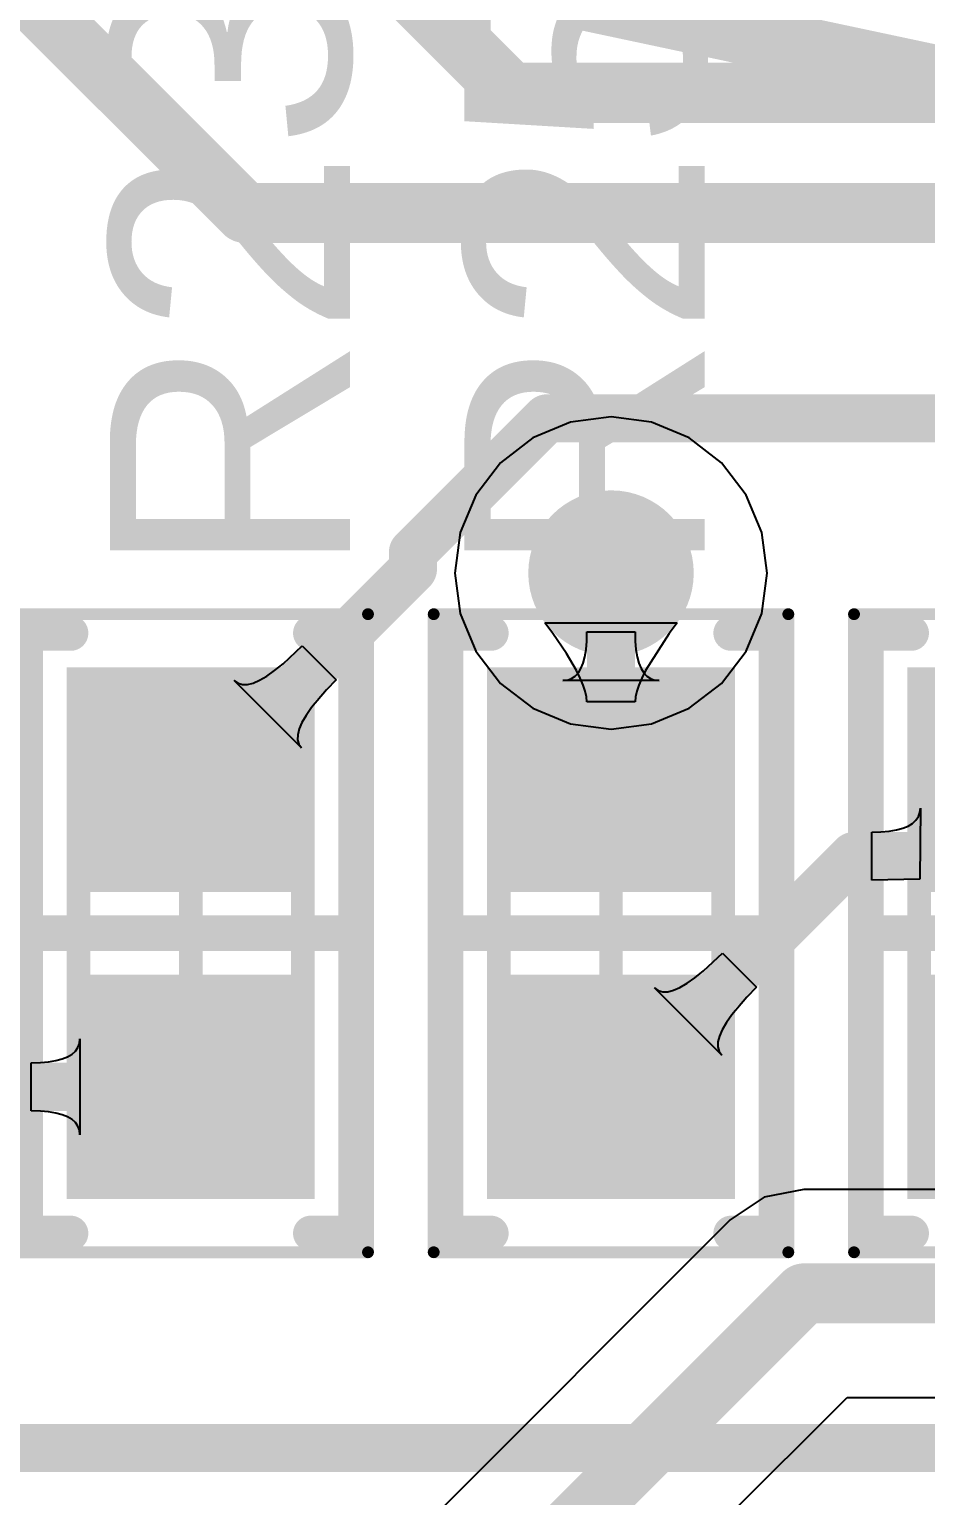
# Model space of a CAD drawing. Header units: inches. Extents: x -0.01 to 3.94, y -0.06 to 4.68.
# Drawn here: x 1.4131 to 1.5624, y 3.6463 to 3.8906 of the extents above; entities that cross this region are included whole.
import ezdxf

# ---------------------------------------------------------------- set-up
doc = ezdxf.new("R2010")
doc.units = ezdxf.units.IN
doc.header["$MEASUREMENT"] = 0
for name, color, linetype in [('Bottom Layer', 5, 'Continuous'), ('Int1 -GND)', 16, 'Continuous'), ('Int2 -PWR)', 76, 'Continuous'), ('Top 3D Body', 56, 'Continuous'), ('Top Courtyard', 56, 'Continuous'), ('Top Layer', 1, 'Continuous'), ('Top Overlay', 2, 'Continuous'), ('Top Paste', 8, 'Continuous'), ('Top Solder', 216, 'Continuous'), ('Via Holes', 16, 'Continuous')]:
    doc.layers.add(name, color=color, linetype=linetype)
doc.styles.add('Arial', font='', dxfattribs={"height": 0.2})
doc.styles.get('Arial').set_extended_font_data('Arial')

# ---------------------------------------------------------------- blocks, each defined once
blk = doc.blocks.new('RES_0603_1608_529')
at = {"layer": 'Top Layer'}
for points in [[(-0.0423224, -0.0187009), (-0.0423224, 0.0187007), (-0.008857800000000002, 0.0187007), (-0.008857799999999997, -0.0187009)], [(0.008857600000000004, -0.0187009), (0.008857599999999997, 0.0187007), (0.0423222, 0.0187007), (0.0423222, -0.0187009)]]:
    blk.add_hatch(color=1, dxfattribs=at).paths.add_polyline_path(points)
at = {"layer": 'Top Paste'}
for points in [[(-0.0423224, -0.0187009), (-0.0423224, 0.0187007), (-0.008857800000000002, 0.0187007), (-0.008857799999999997, -0.0187009)], [(0.008857600000000004, -0.0187009), (0.008857599999999997, 0.0187007), (0.0423222, 0.0187007), (0.0423222, -0.0187009)]]:
    blk.add_hatch(color=8, dxfattribs=at).paths.add_polyline_path(points)
at = {"layer": 'Top Solder'}
for points in [[(-0.0442909, -0.0206694), (-0.0442909, 0.0206692), (-0.006889300000000003, 0.0206692), (-0.006889299999999998, -0.0206694)], [(0.006889100000000003, -0.0206694), (0.006889099999999997, 0.0206692), (0.0442907, 0.0206692), (0.0442907, -0.0206694)]]:
    blk.add_hatch(color=216, dxfattribs=at).paths.add_polyline_path(points)
at = {"layer": 'Top 3D Body'}
for points in [[(0.0344479, 0.0186999, 0.003937, 0.003937, 0), (-0.0344481, 0.0186999, 0.003937, 0.003937, 0)], [(-0.0344481, -0.0187001, 0.003937, 0.003937, 0), (-0.0344481, 0.0186999, 0.003937, 0.003937, 0)], [(0.0344479, -0.0187001, 0.003937, 0.003937, 0), (0.0344479, 0.0186999, 0.003937, 0.003937, 0)], [(0.0344479, -0.0187001, 0.003937, 0.003937, 0), (-0.0344481, -0.0187001, 0.003937, 0.003937, 0)]]:
    blk.add_lwpolyline(points, format="xyseb", dxfattribs=at)
for points in [[(-0.0354323, 0.0186999, 0.0019685, 0.0019685, 1), (-0.0334639, 0.0186999, 0.0019685, 0.0019685, 1)], [(-0.0354323, 0.0186999, 0.0019685, 0.0019685, 1), (-0.0334639, 0.0186999, 0.0019685, 0.0019685, 1)], [(0.0334637, 0.0186999, 0.0019685, 0.0019685, 1), (0.0354321, 0.0186999, 0.0019685, 0.0019685, 1)], [(0.0334637, 0.0186999, 0.0019685, 0.0019685, 1), (0.0354321, 0.0186999, 0.0019685, 0.0019685, 1)], [(-0.0354323, -0.0187001, 0.0019685, 0.0019685, 1), (-0.0334639, -0.0187001, 0.0019685, 0.0019685, 1)], [(-0.0354323, -0.0187001, 0.0019685, 0.0019685, 1), (-0.0334639, -0.0187001, 0.0019685, 0.0019685, 1)], [(0.0334637, -0.0187001, 0.0019685, 0.0019685, 1), (0.0354321, -0.0187001, 0.0019685, 0.0019685, 1)], [(0.0334637, -0.0187001, 0.0019685, 0.0019685, 1), (0.0354321, -0.0187001, 0.0019685, 0.0019685, 1)]]:
    blk.add_lwpolyline(points, format="xyseb", close=True, dxfattribs=at)
at = {"layer": 'Top Courtyard'}
for points in [[(0.0531499, 0.0295279, 0.0019685, 0.0019685, 0), (-0.0531501, 0.0295279, 0.0019685, 0.0019685, 0)], [(-0.0531501, -0.0295281, 0.0019685, 0.0019685, 0), (-0.0531501, 0.0295279, 0.0019685, 0.0019685, 0)], [(0.0531499, -0.0295281, 0.0019685, 0.0019685, 0), (0.0531499, 0.0295279, 0.0019685, 0.0019685, 0)], [(-1e-07, -0.0187001, 0.003937, 0.003937, 0), (-1e-07, 0.0186999, 0.003937, 0.003937, 0)], [(0.0186999, -1e-07, 0.003937, 0.003937, 0), (-0.0187001, -1e-07, 0.003937, 0.003937, 0)], [(0.0531499, -0.0295281, 0.0019685, 0.0019685, 0), (-0.0531501, -0.0295281, 0.0019685, 0.0019685, 0)]]:
    blk.add_lwpolyline(points, format="xyseb", dxfattribs=at)
for points in [[(-0.0536422, 0.0295279, 0.0009842, 0.0009842, 1), (-0.052658, 0.0295279, 0.0009842, 0.0009842, 1)], [(-0.0536422, 0.0295279, 0.0009842, 0.0009842, 1), (-0.052658, 0.0295279, 0.0009842, 0.0009842, 1)], [(0.0526578, 0.0295279, 0.0009842, 0.0009842, 1), (0.053642, 0.0295279, 0.0009842, 0.0009842, 1)], [(0.0526578, 0.0295279, 0.0009842, 0.0009842, 1), (0.053642, 0.0295279, 0.0009842, 0.0009842, 1)], [(-0.0009843, 0.0186999, 0.0019685, 0.0019685, 1), (0.0009841, 0.0186999, 0.0019685, 0.0019685, 1)], [(-0.0196843, -1e-07, 0.0019685, 0.0019685, 1), (-0.0177159, -1e-07, 0.0019685, 0.0019685, 1)], [(0.0177157, -1e-07, 0.0019685, 0.0019685, 1), (0.0196841, -1e-07, 0.0019685, 0.0019685, 1)], [(-0.0009843, -0.0187001, 0.0019685, 0.0019685, 1), (0.0009841, -0.0187001, 0.0019685, 0.0019685, 1)], [(-0.0536422, -0.0295281, 0.0009842, 0.0009842, 1), (-0.052658, -0.0295281, 0.0009842, 0.0009842, 1)], [(-0.0536422, -0.0295281, 0.0009842, 0.0009842, 1), (-0.052658, -0.0295281, 0.0009842, 0.0009842, 1)], [(0.0526578, -0.0295281, 0.0009842, 0.0009842, 1), (0.053642, -0.0295281, 0.0009842, 0.0009842, 1)], [(0.0526578, -0.0295281, 0.0009842, 0.0009842, 1), (0.053642, -0.0295281, 0.0009842, 0.0009842, 1)]]:
    blk.add_lwpolyline(points, format="xyseb", close=True, dxfattribs=at)
at = {"layer": 'Top Overlay'}
for points in [[(0.0499999, 0.0275599, 0.0059055, 0.0059055, 0), (-0.0500001, 0.0275599, 0.0059055, 0.0059055, 0)], [(-0.0500001, 0.0199999, 0.0059055, 0.0059055, 0), (-0.0500001, 0.0275599, 0.0059055, 0.0059055, 0)], [(-1e-07, -0.0275581, 0.0059055, 0.0059055, 0), (-1e-07, 0.0275599, 0.0059055, 0.0059055, 0)], [(0.0499999, 0.0199999, 0.0059055, 0.0059055, 0), (0.0499999, 0.0275599, 0.0059055, 0.0059055, 0)], [(-0.0500001, -0.0275581, 0.0059055, 0.0059055, 0), (-0.0500001, -0.0200001, 0.0059055, 0.0059055, 0)], [(0.0499999, -0.0275581, 0.0059055, 0.0059055, 0), (0.0499999, -0.0200001, 0.0059055, 0.0059055, 0)], [(0.0499999, -0.0275581, 0.0059055, 0.0059055, 0), (-0.0500001, -0.0275581, 0.0059055, 0.0059055, 0)]]:
    blk.add_lwpolyline(points, format="xyseb", dxfattribs=at)
for points in [[(-0.0514765, 0.0275599, 0.0029527, 0.0029527, 1), (-0.0485237, 0.0275599, 0.0029527, 0.0029527, 1)], [(-0.0514765, 0.0275599, 0.0029527, 0.0029527, 1), (-0.0485237, 0.0275599, 0.0029527, 0.0029527, 1)], [(-0.0014765, 0.0275599, 0.0029527, 0.0029527, 1), (0.0014763, 0.0275599, 0.0029527, 0.0029527, 1)], [(0.0485235, 0.0275599, 0.0029527, 0.0029527, 1), (0.0514763, 0.0275599, 0.0029527, 0.0029527, 1)], [(0.0485235, 0.0275599, 0.0029527, 0.0029527, 1), (0.0514763, 0.0275599, 0.0029527, 0.0029527, 1)], [(-0.0514765, 0.0199999, 0.0029527, 0.0029527, 1), (-0.0485237, 0.0199999, 0.0029527, 0.0029527, 1)], [(0.0485235, 0.0199999, 0.0029527, 0.0029527, 1), (0.0514763, 0.0199999, 0.0029527, 0.0029527, 1)], [(-0.0514765, -0.0200001, 0.0029527, 0.0029527, 1), (-0.0485237, -0.0200001, 0.0029527, 0.0029527, 1)], [(0.0485235, -0.0200001, 0.0029527, 0.0029527, 1), (0.0514763, -0.0200001, 0.0029527, 0.0029527, 1)], [(-0.0514765, -0.0275581, 0.0029527, 0.0029527, 1), (-0.0485237, -0.0275581, 0.0029527, 0.0029527, 1)], [(-0.0514765, -0.0275581, 0.0029527, 0.0029527, 1), (-0.0485237, -0.0275581, 0.0029527, 0.0029527, 1)], [(-0.0014765, -0.0275581, 0.0029527, 0.0029527, 1), (0.0014763, -0.0275581, 0.0029527, 0.0029527, 1)], [(0.0485235, -0.0275581, 0.0029527, 0.0029527, 1), (0.0514763, -0.0275581, 0.0029527, 0.0029527, 1)], [(0.0485235, -0.0275581, 0.0029527, 0.0029527, 1), (0.0514763, -0.0275581, 0.0029527, 0.0029527, 1)]]:
    blk.add_lwpolyline(points, format="xyseb", close=True, dxfattribs=at)
blk = doc.blocks.new('RES_0603_1608_531')
at = {"layer": 'Top Layer'}
for points in [[(-0.0423224, -0.0187009), (-0.0423224, 0.0187007), (-0.008857800000000002, 0.0187007), (-0.008857799999999997, -0.0187009)], [(0.008857600000000004, -0.0187009), (0.008857599999999997, 0.0187007), (0.0423222, 0.0187007), (0.0423222, -0.0187009)]]:
    blk.add_hatch(color=1, dxfattribs=at).paths.add_polyline_path(points)
at = {"layer": 'Top Paste'}
for points in [[(-0.0423224, -0.0187009), (-0.0423224, 0.0187007), (-0.008857800000000002, 0.0187007), (-0.008857799999999997, -0.0187009)], [(0.008857600000000004, -0.0187009), (0.008857599999999997, 0.0187007), (0.0423222, 0.0187007), (0.0423222, -0.0187009)]]:
    blk.add_hatch(color=8, dxfattribs=at).paths.add_polyline_path(points)
at = {"layer": 'Top Solder'}
for points in [[(-0.0442909, -0.0206694), (-0.0442909, 0.0206692), (-0.006889300000000003, 0.0206692), (-0.006889299999999998, -0.0206694)], [(0.006889100000000003, -0.0206694), (0.006889099999999997, 0.0206692), (0.0442907, 0.0206692), (0.0442907, -0.0206694)]]:
    blk.add_hatch(color=216, dxfattribs=at).paths.add_polyline_path(points)
at = {"layer": 'Top 3D Body'}
for points in [[(0.0344479, 0.0186999, 0.003937, 0.003937, 0), (-0.0344481, 0.0186999, 0.003937, 0.003937, 0)], [(-0.0344481, -0.0187001, 0.003937, 0.003937, 0), (-0.0344481, 0.0186999, 0.003937, 0.003937, 0)], [(0.0344479, -0.0187001, 0.003937, 0.003937, 0), (0.0344479, 0.0186999, 0.003937, 0.003937, 0)], [(0.0344479, -0.0187001, 0.003937, 0.003937, 0), (-0.0344481, -0.0187001, 0.003937, 0.003937, 0)]]:
    blk.add_lwpolyline(points, format="xyseb", dxfattribs=at)
for points in [[(-0.0354323, 0.0186999, 0.0019685, 0.0019685, 1), (-0.0334639, 0.0186999, 0.0019685, 0.0019685, 1)], [(-0.0354323, 0.0186999, 0.0019685, 0.0019685, 1), (-0.0334639, 0.0186999, 0.0019685, 0.0019685, 1)], [(0.0334637, 0.0186999, 0.0019685, 0.0019685, 1), (0.0354321, 0.0186999, 0.0019685, 0.0019685, 1)], [(0.0334637, 0.0186999, 0.0019685, 0.0019685, 1), (0.0354321, 0.0186999, 0.0019685, 0.0019685, 1)], [(-0.0354323, -0.0187001, 0.0019685, 0.0019685, 1), (-0.0334639, -0.0187001, 0.0019685, 0.0019685, 1)], [(-0.0354323, -0.0187001, 0.0019685, 0.0019685, 1), (-0.0334639, -0.0187001, 0.0019685, 0.0019685, 1)], [(0.0334637, -0.0187001, 0.0019685, 0.0019685, 1), (0.0354321, -0.0187001, 0.0019685, 0.0019685, 1)], [(0.0334637, -0.0187001, 0.0019685, 0.0019685, 1), (0.0354321, -0.0187001, 0.0019685, 0.0019685, 1)]]:
    blk.add_lwpolyline(points, format="xyseb", close=True, dxfattribs=at)
at = {"layer": 'Top Courtyard'}
for points in [[(0.0531499, 0.0295279, 0.0019685, 0.0019685, 0), (-0.0531501, 0.0295279, 0.0019685, 0.0019685, 0)], [(-0.0531501, -0.0295281, 0.0019685, 0.0019685, 0), (-0.0531501, 0.0295279, 0.0019685, 0.0019685, 0)], [(0.0531499, -0.0295281, 0.0019685, 0.0019685, 0), (0.0531499, 0.0295279, 0.0019685, 0.0019685, 0)], [(-1e-07, -0.0187001, 0.003937, 0.003937, 0), (-1e-07, 0.0186999, 0.003937, 0.003937, 0)], [(0.0186999, -1e-07, 0.003937, 0.003937, 0), (-0.0187001, -1e-07, 0.003937, 0.003937, 0)], [(0.0531499, -0.0295281, 0.0019685, 0.0019685, 0), (-0.0531501, -0.0295281, 0.0019685, 0.0019685, 0)]]:
    blk.add_lwpolyline(points, format="xyseb", dxfattribs=at)
for points in [[(-0.0536422, 0.0295279, 0.0009842, 0.0009842, 1), (-0.052658, 0.0295279, 0.0009842, 0.0009842, 1)], [(-0.0536422, 0.0295279, 0.0009842, 0.0009842, 1), (-0.052658, 0.0295279, 0.0009842, 0.0009842, 1)], [(0.0526578, 0.0295279, 0.0009842, 0.0009842, 1), (0.053642, 0.0295279, 0.0009842, 0.0009842, 1)], [(0.0526578, 0.0295279, 0.0009842, 0.0009842, 1), (0.053642, 0.0295279, 0.0009842, 0.0009842, 1)], [(-0.0009843, 0.0186999, 0.0019685, 0.0019685, 1), (0.0009841, 0.0186999, 0.0019685, 0.0019685, 1)], [(-0.0196843, -1e-07, 0.0019685, 0.0019685, 1), (-0.0177159, -1e-07, 0.0019685, 0.0019685, 1)], [(0.0177157, -1e-07, 0.0019685, 0.0019685, 1), (0.0196841, -1e-07, 0.0019685, 0.0019685, 1)], [(-0.0009843, -0.0187001, 0.0019685, 0.0019685, 1), (0.0009841, -0.0187001, 0.0019685, 0.0019685, 1)], [(-0.0536422, -0.0295281, 0.0009842, 0.0009842, 1), (-0.052658, -0.0295281, 0.0009842, 0.0009842, 1)], [(-0.0536422, -0.0295281, 0.0009842, 0.0009842, 1), (-0.052658, -0.0295281, 0.0009842, 0.0009842, 1)], [(0.0526578, -0.0295281, 0.0009842, 0.0009842, 1), (0.053642, -0.0295281, 0.0009842, 0.0009842, 1)], [(0.0526578, -0.0295281, 0.0009842, 0.0009842, 1), (0.053642, -0.0295281, 0.0009842, 0.0009842, 1)]]:
    blk.add_lwpolyline(points, format="xyseb", close=True, dxfattribs=at)
at = {"layer": 'Top Overlay'}
for points in [[(0.0499999, 0.0275599, 0.0059055, 0.0059055, 0), (-0.0500001, 0.0275599, 0.0059055, 0.0059055, 0)], [(-0.0500001, 0.0199999, 0.0059055, 0.0059055, 0), (-0.0500001, 0.0275599, 0.0059055, 0.0059055, 0)], [(-1e-07, -0.0275581, 0.0059055, 0.0059055, 0), (-1e-07, 0.0275599, 0.0059055, 0.0059055, 0)], [(0.0499999, 0.0199999, 0.0059055, 0.0059055, 0), (0.0499999, 0.0275599, 0.0059055, 0.0059055, 0)], [(-0.0500001, -0.0275581, 0.0059055, 0.0059055, 0), (-0.0500001, -0.0200001, 0.0059055, 0.0059055, 0)], [(0.0499999, -0.0275581, 0.0059055, 0.0059055, 0), (0.0499999, -0.0200001, 0.0059055, 0.0059055, 0)], [(0.0499999, -0.0275581, 0.0059055, 0.0059055, 0), (-0.0500001, -0.0275581, 0.0059055, 0.0059055, 0)]]:
    blk.add_lwpolyline(points, format="xyseb", dxfattribs=at)
for points in [[(-0.0514765, 0.0275599, 0.0029527, 0.0029527, 1), (-0.0485237, 0.0275599, 0.0029527, 0.0029527, 1)], [(-0.0514765, 0.0275599, 0.0029527, 0.0029527, 1), (-0.0485237, 0.0275599, 0.0029527, 0.0029527, 1)], [(-0.0014765, 0.0275599, 0.0029527, 0.0029527, 1), (0.0014763, 0.0275599, 0.0029527, 0.0029527, 1)], [(0.0485235, 0.0275599, 0.0029527, 0.0029527, 1), (0.0514763, 0.0275599, 0.0029527, 0.0029527, 1)], [(0.0485235, 0.0275599, 0.0029527, 0.0029527, 1), (0.0514763, 0.0275599, 0.0029527, 0.0029527, 1)], [(-0.0514765, 0.0199999, 0.0029527, 0.0029527, 1), (-0.0485237, 0.0199999, 0.0029527, 0.0029527, 1)], [(0.0485235, 0.0199999, 0.0029527, 0.0029527, 1), (0.0514763, 0.0199999, 0.0029527, 0.0029527, 1)], [(-0.0514765, -0.0200001, 0.0029527, 0.0029527, 1), (-0.0485237, -0.0200001, 0.0029527, 0.0029527, 1)], [(0.0485235, -0.0200001, 0.0029527, 0.0029527, 1), (0.0514763, -0.0200001, 0.0029527, 0.0029527, 1)], [(-0.0514765, -0.0275581, 0.0029527, 0.0029527, 1), (-0.0485237, -0.0275581, 0.0029527, 0.0029527, 1)], [(-0.0514765, -0.0275581, 0.0029527, 0.0029527, 1), (-0.0485237, -0.0275581, 0.0029527, 0.0029527, 1)], [(-0.0014765, -0.0275581, 0.0029527, 0.0029527, 1), (0.0014763, -0.0275581, 0.0029527, 0.0029527, 1)], [(0.0485235, -0.0275581, 0.0029527, 0.0029527, 1), (0.0514763, -0.0275581, 0.0029527, 0.0029527, 1)], [(0.0485235, -0.0275581, 0.0029527, 0.0029527, 1), (0.0514763, -0.0275581, 0.0029527, 0.0029527, 1)]]:
    blk.add_lwpolyline(points, format="xyseb", close=True, dxfattribs=at)
blk = doc.blocks.new('RES_0603_1608_532')
at = {"layer": 'Top Layer'}
for points in [[(-0.0423224, -0.0187009), (-0.0423224, 0.0187007), (-0.008857800000000002, 0.0187007), (-0.008857799999999997, -0.0187009)], [(0.008857600000000004, -0.0187009), (0.008857599999999997, 0.0187007), (0.0423222, 0.0187007), (0.0423222, -0.0187009)]]:
    blk.add_hatch(color=1, dxfattribs=at).paths.add_polyline_path(points)
at = {"layer": 'Top Paste'}
for points in [[(-0.0423224, -0.0187009), (-0.0423224, 0.0187007), (-0.008857800000000002, 0.0187007), (-0.008857799999999997, -0.0187009)], [(0.008857600000000004, -0.0187009), (0.008857599999999997, 0.0187007), (0.0423222, 0.0187007), (0.0423222, -0.0187009)]]:
    blk.add_hatch(color=8, dxfattribs=at).paths.add_polyline_path(points)
at = {"layer": 'Top Solder'}
for points in [[(-0.0442909, -0.0206694), (-0.0442909, 0.0206692), (-0.006889300000000003, 0.0206692), (-0.006889299999999998, -0.0206694)], [(0.006889100000000003, -0.0206694), (0.006889099999999997, 0.0206692), (0.0442907, 0.0206692), (0.0442907, -0.0206694)]]:
    blk.add_hatch(color=216, dxfattribs=at).paths.add_polyline_path(points)
at = {"layer": 'Top 3D Body'}
for points in [[(0.0344479, 0.0186999, 0.003937, 0.003937, 0), (-0.0344481, 0.0186999, 0.003937, 0.003937, 0)], [(-0.0344481, -0.0187001, 0.003937, 0.003937, 0), (-0.0344481, 0.0186999, 0.003937, 0.003937, 0)], [(0.0344479, -0.0187001, 0.003937, 0.003937, 0), (0.0344479, 0.0186999, 0.003937, 0.003937, 0)], [(0.0344479, -0.0187001, 0.003937, 0.003937, 0), (-0.0344481, -0.0187001, 0.003937, 0.003937, 0)]]:
    blk.add_lwpolyline(points, format="xyseb", dxfattribs=at)
for points in [[(-0.0354323, 0.0186999, 0.0019685, 0.0019685, 1), (-0.0334639, 0.0186999, 0.0019685, 0.0019685, 1)], [(-0.0354323, 0.0186999, 0.0019685, 0.0019685, 1), (-0.0334639, 0.0186999, 0.0019685, 0.0019685, 1)], [(0.0334637, 0.0186999, 0.0019685, 0.0019685, 1), (0.0354321, 0.0186999, 0.0019685, 0.0019685, 1)], [(0.0334637, 0.0186999, 0.0019685, 0.0019685, 1), (0.0354321, 0.0186999, 0.0019685, 0.0019685, 1)], [(-0.0354323, -0.0187001, 0.0019685, 0.0019685, 1), (-0.0334639, -0.0187001, 0.0019685, 0.0019685, 1)], [(-0.0354323, -0.0187001, 0.0019685, 0.0019685, 1), (-0.0334639, -0.0187001, 0.0019685, 0.0019685, 1)], [(0.0334637, -0.0187001, 0.0019685, 0.0019685, 1), (0.0354321, -0.0187001, 0.0019685, 0.0019685, 1)], [(0.0334637, -0.0187001, 0.0019685, 0.0019685, 1), (0.0354321, -0.0187001, 0.0019685, 0.0019685, 1)]]:
    blk.add_lwpolyline(points, format="xyseb", close=True, dxfattribs=at)
at = {"layer": 'Top Courtyard'}
for points in [[(0.0531499, 0.0295279, 0.0019685, 0.0019685, 0), (-0.0531501, 0.0295279, 0.0019685, 0.0019685, 0)], [(-0.0531501, -0.0295281, 0.0019685, 0.0019685, 0), (-0.0531501, 0.0295279, 0.0019685, 0.0019685, 0)], [(0.0531499, -0.0295281, 0.0019685, 0.0019685, 0), (0.0531499, 0.0295279, 0.0019685, 0.0019685, 0)], [(-1e-07, -0.0187001, 0.003937, 0.003937, 0), (-1e-07, 0.0186999, 0.003937, 0.003937, 0)], [(0.0186999, -1e-07, 0.003937, 0.003937, 0), (-0.0187001, -1e-07, 0.003937, 0.003937, 0)], [(0.0531499, -0.0295281, 0.0019685, 0.0019685, 0), (-0.0531501, -0.0295281, 0.0019685, 0.0019685, 0)]]:
    blk.add_lwpolyline(points, format="xyseb", dxfattribs=at)
for points in [[(-0.0536422, 0.0295279, 0.0009842, 0.0009842, 1), (-0.052658, 0.0295279, 0.0009842, 0.0009842, 1)], [(-0.0536422, 0.0295279, 0.0009842, 0.0009842, 1), (-0.052658, 0.0295279, 0.0009842, 0.0009842, 1)], [(0.0526578, 0.0295279, 0.0009842, 0.0009842, 1), (0.053642, 0.0295279, 0.0009842, 0.0009842, 1)], [(0.0526578, 0.0295279, 0.0009842, 0.0009842, 1), (0.053642, 0.0295279, 0.0009842, 0.0009842, 1)], [(-0.0009843, 0.0186999, 0.0019685, 0.0019685, 1), (0.0009841, 0.0186999, 0.0019685, 0.0019685, 1)], [(-0.0196843, -1e-07, 0.0019685, 0.0019685, 1), (-0.0177159, -1e-07, 0.0019685, 0.0019685, 1)], [(0.0177157, -1e-07, 0.0019685, 0.0019685, 1), (0.0196841, -1e-07, 0.0019685, 0.0019685, 1)], [(-0.0009843, -0.0187001, 0.0019685, 0.0019685, 1), (0.0009841, -0.0187001, 0.0019685, 0.0019685, 1)], [(-0.0536422, -0.0295281, 0.0009842, 0.0009842, 1), (-0.052658, -0.0295281, 0.0009842, 0.0009842, 1)], [(-0.0536422, -0.0295281, 0.0009842, 0.0009842, 1), (-0.052658, -0.0295281, 0.0009842, 0.0009842, 1)], [(0.0526578, -0.0295281, 0.0009842, 0.0009842, 1), (0.053642, -0.0295281, 0.0009842, 0.0009842, 1)], [(0.0526578, -0.0295281, 0.0009842, 0.0009842, 1), (0.053642, -0.0295281, 0.0009842, 0.0009842, 1)]]:
    blk.add_lwpolyline(points, format="xyseb", close=True, dxfattribs=at)
at = {"layer": 'Top Overlay'}
for points in [[(0.0499999, 0.0275599, 0.0059055, 0.0059055, 0), (-0.0500001, 0.0275599, 0.0059055, 0.0059055, 0)], [(-0.0500001, 0.0199999, 0.0059055, 0.0059055, 0), (-0.0500001, 0.0275599, 0.0059055, 0.0059055, 0)], [(-1e-07, -0.0275581, 0.0059055, 0.0059055, 0), (-1e-07, 0.0275599, 0.0059055, 0.0059055, 0)], [(0.0499999, 0.0199999, 0.0059055, 0.0059055, 0), (0.0499999, 0.0275599, 0.0059055, 0.0059055, 0)], [(-0.0500001, -0.0275581, 0.0059055, 0.0059055, 0), (-0.0500001, -0.0200001, 0.0059055, 0.0059055, 0)], [(0.0499999, -0.0275581, 0.0059055, 0.0059055, 0), (0.0499999, -0.0200001, 0.0059055, 0.0059055, 0)], [(0.0499999, -0.0275581, 0.0059055, 0.0059055, 0), (-0.0500001, -0.0275581, 0.0059055, 0.0059055, 0)]]:
    blk.add_lwpolyline(points, format="xyseb", dxfattribs=at)
for points in [[(-0.0514765, 0.0275599, 0.0029527, 0.0029527, 1), (-0.0485237, 0.0275599, 0.0029527, 0.0029527, 1)], [(-0.0514765, 0.0275599, 0.0029527, 0.0029527, 1), (-0.0485237, 0.0275599, 0.0029527, 0.0029527, 1)], [(-0.0014765, 0.0275599, 0.0029527, 0.0029527, 1), (0.0014763, 0.0275599, 0.0029527, 0.0029527, 1)], [(0.0485235, 0.0275599, 0.0029527, 0.0029527, 1), (0.0514763, 0.0275599, 0.0029527, 0.0029527, 1)], [(0.0485235, 0.0275599, 0.0029527, 0.0029527, 1), (0.0514763, 0.0275599, 0.0029527, 0.0029527, 1)], [(-0.0514765, 0.0199999, 0.0029527, 0.0029527, 1), (-0.0485237, 0.0199999, 0.0029527, 0.0029527, 1)], [(0.0485235, 0.0199999, 0.0029527, 0.0029527, 1), (0.0514763, 0.0199999, 0.0029527, 0.0029527, 1)], [(-0.0514765, -0.0200001, 0.0029527, 0.0029527, 1), (-0.0485237, -0.0200001, 0.0029527, 0.0029527, 1)], [(0.0485235, -0.0200001, 0.0029527, 0.0029527, 1), (0.0514763, -0.0200001, 0.0029527, 0.0029527, 1)], [(-0.0514765, -0.0275581, 0.0029527, 0.0029527, 1), (-0.0485237, -0.0275581, 0.0029527, 0.0029527, 1)], [(-0.0514765, -0.0275581, 0.0029527, 0.0029527, 1), (-0.0485237, -0.0275581, 0.0029527, 0.0029527, 1)], [(-0.0014765, -0.0275581, 0.0029527, 0.0029527, 1), (0.0014763, -0.0275581, 0.0029527, 0.0029527, 1)], [(0.0485235, -0.0275581, 0.0029527, 0.0029527, 1), (0.0514763, -0.0275581, 0.0029527, 0.0029527, 1)], [(0.0485235, -0.0275581, 0.0029527, 0.0029527, 1), (0.0514763, -0.0275581, 0.0029527, 0.0029527, 1)]]:
    blk.add_lwpolyline(points, format="xyseb", close=True, dxfattribs=at)
blk = doc.blocks.new('9044FB30_693E_4780_9B0B_95C5421D70E8_551')
at = {"layer": 'Top Overlay'}
for points in [[(-0.3267496, -0.5349335, 0.01, 0.01, 0), (-0.3267496, -0.4168235, 0.01, 0.01, 0)], [(-0.3267496, -0.5349335, 0.01, 0.01, 0), (-0.1554896, -0.5713375, 0.01, 0.01, 0)]]:
    blk.add_lwpolyline(points, format="xyseb", dxfattribs=at)
blk.add_lwpolyline([(-0.3292496, -0.5349335, 0.005, 0.005, 1), (-0.3242496, -0.5349335, 0.005, 0.005, 1)], format="xyseb", close=True, dxfattribs=at)
blk.add_lwpolyline([(-0.3292496, -0.5349335, 0.005, 0.005, 1), (-0.3242496, -0.5349335, 0.005, 0.005, 1)], format="xyseb", close=True, dxfattribs=at)

msp = doc.modelspace()

# ---------------------------------------------------------------- hatches: boundary and pattern name
at = {"layer": 'Bottom Layer'}
h = msp.add_hatch(color=5, dxfattribs=at)
edge = h.paths.add_edge_path()
edge.add_arc((1.51, 3.8), 0.0137795, 0, 360)
at = {"layer": 'Int1 -GND)'}
h = msp.add_hatch(color=7, dxfattribs=at)
edge = h.paths.add_edge_path()
edge.add_arc((1.51, 3.8), 0.0137795, 0, 360)
at = {"layer": 'Int2 -PWR)'}
h = msp.add_hatch(color=7, dxfattribs=at)
edge = h.paths.add_edge_path()
edge.add_arc((1.51, 3.8), 0.0137795, 0, 360)
at = {"layer": 'Top Layer'}
h = msp.add_hatch(color=1, dxfattribs=at)
edge = h.paths.add_edge_path()
edge.add_arc((1.51, 3.8), 0.0137795, 0, 360)
at = {"layer": 'Via Holes'}
h = msp.add_hatch(color=7, dxfattribs=at)
edge = h.paths.add_edge_path()
edge.add_arc((1.51, 3.8), 0.0068897, 0, 360)

# ---------------------------------------------------------------- linework, layer by layer
at = {"layer": 'Int2 -PWR)'}
for p, q in [((1.51, 3.826002), (1.5032702, 3.825116)), ((1.5167298, 3.825116), (1.51, 3.826002)), ((1.5032702, 3.825116), (1.496999, 3.8225184)), ((1.523001, 3.8225184), (1.5167298, 3.825116)), ((1.496999, 3.8225184), (1.4916138, 3.8183862)), ((1.5283862, 3.8183862), (1.523001, 3.8225184)), ((1.4916138, 3.8183862), (1.4874816, 3.813001)), ((1.5325184, 3.813001), (1.5283862, 3.8183862)), ((1.4874816, 3.813001), (1.484884, 3.8067298)), ((1.535116, 3.8067298), (1.5325184, 3.813001)), ((1.484884, 3.8067298), (1.483998, 3.8)), ((1.536002, 3.8), (1.535116, 3.8067298)), ((1.483998, 3.8), (1.484884, 3.7932702)), ((1.535116, 3.7932702), (1.536002, 3.8)), ((1.484884, 3.7932702), (1.4874816, 3.786999)), ((1.5325184, 3.786999), (1.535116, 3.7932702)), ((1.4874816, 3.786999), (1.4916138, 3.7816138)), ((1.5283862, 3.7816138), (1.5325184, 3.786999)), ((1.4916138, 3.7816138), (1.496999, 3.7774816)), ((1.523001, 3.7774816), (1.5283862, 3.7816138)), ((1.496999, 3.7774816), (1.5032702, 3.774884)), ((1.5167298, 3.774884), (1.523001, 3.7774816)), ((1.5032702, 3.774884), (1.51, 3.773998)), ((1.51, 3.773998), (1.5167298, 3.774884)), ((1.535495, 3.6960137), (1.5298717, 3.6922563)), ((1.542128, 3.6973331), (1.535495, 3.6960137)), ((1.5421285, 3.697333), (1.542128, 3.6973331)), ((1.6008057, 3.697333), (1.5421285, 3.697333)), ((1.5298715, 3.692256), (1.3688078, 3.5311924)), ((1.5298717, 3.6922563), (1.5298715, 3.692256)), ((1.5290229, 3.6423824), (1.5493075, 3.662667)), ((1.5493075, 3.662667), (1.6008057, 3.662667))]:
    msp.add_line(p, q, dxfattribs=at)
for points in [[(1.3810641, 3.5189361, 0.01, 0.01, 0), (1.542128, 3.68, 0.01, 0.01, 0)], [(1.542128, 3.68, 0.01, 0.01, 0), (1.62, 3.68, 0.01, 0.01, 0)]]:
    msp.add_lwpolyline(points, format="xyseb", dxfattribs=at)
msp.add_lwpolyline([(1.539628, 3.68, 0.005, 0.005, 1), (1.544628, 3.68, 0.005, 0.005, 1)], format="xyseb", close=True, dxfattribs=at)
msp.add_lwpolyline([(1.539628, 3.68, 0.005, 0.005, 1), (1.544628, 3.68, 0.005, 0.005, 1)], format="xyseb", close=True, dxfattribs=at)
at = {"layer": 'Top Layer'}
for p, q in [((1.5003149, 3.7899114), (1.4989814, 3.7917255)), ((1.4989814, 3.7917255), (1.5210185, 3.7917254)), ((1.5210185, 3.7917254), (1.519685, 3.7899113)), ((1.5025608, 3.786614), (1.5003149, 3.7899114)), ((1.5059599, 3.7886596), (1.5059999, 3.7902024)), ((1.5059999, 3.7902024), (1.5139999, 3.7902024)), ((1.5139999, 3.7902024), (1.5140399, 3.7886596)), ((1.519685, 3.7899113), (1.5157546, 3.7837575)), ((1.4553937, 3.7848937), (1.4585807, 3.7878593)), ((1.4585807, 3.7878593), (1.4642376, 3.7822024)), ((1.5042453, 3.7837576), (1.5025608, 3.786614)), ((1.5056399, 3.7860612), (1.5058399, 3.7872792)), ((1.5058399, 3.7872792), (1.5059599, 3.7886596)), ((1.5140399, 3.7886596), (1.5141599, 3.7872792)), ((1.5141599, 3.7872792), (1.5143599, 3.7860612)), ((1.4539734, 3.7837503), (1.4553937, 3.7848937)), ((1.5045599, 3.7833816), (1.5049999, 3.7841124)), ((1.5049999, 3.7841124), (1.5053599, 3.7850056)), ((1.5053599, 3.7850056), (1.5056399, 3.7860612)), ((1.5143599, 3.7860612), (1.5146399, 3.7850056)), ((1.5146399, 3.7850056), (1.5149999, 3.7841124)), ((1.5149999, 3.7841124), (1.5154399, 3.7833816)), ((1.4584607, 3.7708887), (1.447267, 3.7820824)), ((1.447267, 3.7820824), (1.4478784, 3.7816419)), ((1.4478784, 3.7816419), (1.4486054, 3.7814276)), ((1.4486054, 3.7814276), (1.449448, 3.7814396)), ((1.449448, 3.7814396), (1.450406, 3.7816779)), ((1.450406, 3.7816779), (1.4514796, 3.7821424)), ((1.4514796, 3.7821424), (1.4526688, 3.7828332)), ((1.4526688, 3.7828332), (1.4539734, 3.7837503)), ((1.4642376, 3.7822024), (1.4626416, 3.7805511)), ((1.5019999, 3.7820824), (1.5027599, 3.7821636)), ((1.5179999, 3.7820824), (1.5019999, 3.7820824)), ((1.5027599, 3.7821636), (1.5034399, 3.7824072)), ((1.5034399, 3.7824072), (1.5040399, 3.7828132)), ((1.5040399, 3.7828132), (1.5045599, 3.7833816)), ((1.5048769, 3.7824948), (1.5042453, 3.7837576)), ((1.5053682, 3.7813423), (1.5048769, 3.7824948)), ((1.5151229, 3.7824947), (1.5146316, 3.7813422)), ((1.5157546, 3.7837575), (1.5151229, 3.7824947)), ((1.5154399, 3.7833816), (1.5159599, 3.7828132)), ((1.5159599, 3.7828132), (1.5165599, 3.7824072)), ((1.5165599, 3.7824072), (1.5172399, 3.7821636)), ((1.5172399, 3.7821636), (1.5179999, 3.7820824)), ((1.4626416, 3.7805511), (1.4601286, 3.7775951)), ((1.5057192, 3.7803), (1.5053682, 3.7813423)), ((1.5059297, 3.7793679), (1.5057192, 3.7803)), ((1.5059999, 3.7785461), (1.5059297, 3.7793679)), ((1.5140701, 3.7793678), (1.5139999, 3.778546)), ((1.5142806, 3.7802999), (1.5140701, 3.7793678)), ((1.5146316, 3.7813422), (1.5142806, 3.7802999)), ((1.4601286, 3.7775951), (1.4592115, 3.7762905)), ((1.5139999, 3.778546), (1.5059999, 3.7785461)), ((1.4585207, 3.7751013), (1.4580562, 3.7740277)), ((1.4592115, 3.7762905), (1.4585207, 3.7751013)), ((1.4578179, 3.7730697), (1.4578059, 3.7722271)), ((1.4578059, 3.7722271), (1.4580202, 3.7715001)), ((1.4580562, 3.7740277), (1.4578179, 3.7730697)), ((1.4580202, 3.7715001), (1.4584607, 3.7708887)), ((1.5612014, 3.7594178), (1.5614506, 3.7600978)), ((1.5615391, 3.7608578), (1.5614191, 3.7489778)), ((1.5614506, 3.7600978), (1.5615391, 3.7608578)), ((1.5549546, 3.7568978), (1.5563294, 3.7570178)), ((1.5563294, 3.7570178), (1.5575433, 3.7572178)), ((1.5575433, 3.7572178), (1.5585965, 3.7574978)), ((1.5585965, 3.7574978), (1.5594889, 3.7578578)), ((1.5594889, 3.7578578), (1.5602205, 3.7582978)), ((1.5602205, 3.7582978), (1.5607913, 3.7588178)), ((1.5607913, 3.7588178), (1.5612014, 3.7594178)), ((1.5534191, 3.7568578), (1.5549546, 3.7568978)), ((1.5534191, 3.7488578), (1.5534191, 3.7568578)), ((1.5614191, 3.7489778), (1.5534191, 3.7488578)), ((1.5253937, 3.7337137), (1.5285807, 3.7366793)), ((1.5285807, 3.7366793), (1.5342376, 3.7310224)), ((1.5239734, 3.7325703), (1.5253937, 3.7337137)), ((1.5284607, 3.7197087), (1.517267, 3.7309024)), ((1.517267, 3.7309024), (1.5178784, 3.7304619)), ((1.5178784, 3.7304619), (1.5186054, 3.7302476)), ((1.5186054, 3.7302476), (1.519448, 3.7302596)), ((1.519448, 3.7302596), (1.520406, 3.7304979)), ((1.520406, 3.7304979), (1.5214796, 3.7309624)), ((1.5214796, 3.7309624), (1.5226688, 3.7316532)), ((1.5226688, 3.7316532), (1.5239734, 3.7325703)), ((1.5342376, 3.7310224), (1.5326416, 3.7293711)), ((1.5326416, 3.7293711), (1.5301286, 3.7264151)), ((1.5301286, 3.7264151), (1.5292115, 3.7251105)), ((1.5280562, 3.7228477), (1.5278179, 3.7218897)), ((1.5285207, 3.7239213), (1.5280562, 3.7228477)), ((1.5292115, 3.7251105), (1.5285207, 3.7239213)), ((1.4202399, 3.7198501), (1.4208083, 3.7203701)), ((1.4208083, 3.7203701), (1.4212143, 3.7209701)), ((1.4212143, 3.7209701), (1.4214579, 3.7216501)), ((1.4214579, 3.7216501), (1.4215391, 3.7224101)), ((1.4215391, 3.7224101), (1.4215391, 3.7064101)), ((1.5278179, 3.7218897), (1.5278059, 3.7210471)), ((1.5278059, 3.7210471), (1.5280202, 3.7203201)), ((1.4134191, 3.7184101), (1.4149619, 3.7184501)), ((1.4134191, 3.7104101), (1.4134191, 3.7184101)), ((1.4149619, 3.7184501), (1.4163423, 3.7185701)), ((1.4163423, 3.7185701), (1.4175603, 3.7187701)), ((1.4175603, 3.7187701), (1.4186159, 3.7190501)), ((1.4186159, 3.7190501), (1.4195091, 3.7194101)), ((1.4195091, 3.7194101), (1.4202399, 3.7198501)), ((1.5280202, 3.7203201), (1.5284607, 3.7197087)), ((1.4149619, 3.7103701), (1.4134191, 3.7104101)), ((1.4163423, 3.7102501), (1.4149619, 3.7103701)), ((1.4175603, 3.7100501), (1.4163423, 3.7102501)), ((1.4186159, 3.7097701), (1.4175603, 3.7100501)), ((1.4195091, 3.7094101), (1.4186159, 3.7097701)), ((1.4202399, 3.7089701), (1.4195091, 3.7094101)), ((1.4208083, 3.7084501), (1.4202399, 3.7089701)), ((1.4212143, 3.7078501), (1.4208083, 3.7084501)), ((1.4214579, 3.7071701), (1.4212143, 3.7078501)), ((1.4215391, 3.7064101), (1.4214579, 3.7071701))]:
    msp.add_line(p, q, dxfattribs=at)
for points in [[(1.2729999, 4.100315, 0.01, 0.01, 0), (1.4933149, 3.88, 0.01, 0.01, 0)], [(1.2275199, 4.0814762, 0.01, 0.01, 0), (1.4489961, 3.86, 0.01, 0.01, 0)], [(1.4933149, 3.88, 0.01, 0.01, 0), (1.8333278, 3.88, 0.01, 0.01, 0)], [(1.4489961, 3.86, 0.01, 0.01, 0), (1.827872, 3.86, 0.01, 0.01, 0)], [(1.4770113, 3.8034691, 0.008, 0.008, 0), (1.4993218, 3.8257796, 0.008, 0.008, 0)], [(1.4993218, 3.8257796, 0.008, 0.008, 0), (1.6125674, 3.8257796, 0.008, 0.008, 0)], [(1.4770113, 3.800633, 0.008, 0.008, 0), (1.4770113, 3.8034691, 0.008, 0.008, 0)], [(1.4419684, 3.7655901, 0.008, 0.008, 0), (1.4770113, 3.800633, 0.008, 0.008, 0)], [(1.5099999, 3.7999999, 0.008, 0.008, 0), (1.51, 3.8, 0.008, 0.008, 0)], [(1.5099999, 3.7655901, 0.008, 0.008, 0), (1.5099999, 3.7999999, 0.008, 0.008, 0)], [(1.5119684, 3.7144101, 0.008, 0.008, 0), (1.5504161, 3.7528578, 0.008, 0.008, 0)], [(1.5504161, 3.7528578, 0.008, 0.008, 0), (1.5672676, 3.7528578, 0.008, 0.008, 0)], [(1.3699999, 3.7144101, 0.008, 0.008, 0), (1.4399999, 3.7144101, 0.008, 0.008, 0)], [(1.5099999, 3.7144101, 0.008, 0.008, 0), (1.5119684, 3.7144101, 0.008, 0.008, 0)], [(1.3621581, 3.6542204, 0.008, 0.008, 0), (1.7070552, 3.6542204, 0.008, 0.008, 0)]]:
    msp.add_lwpolyline(points, format="xyseb", dxfattribs=at)
for points in [[(1.4908149, 3.88, 0.005, 0.005, 1), (1.4958149, 3.88, 0.005, 0.005, 1)], [(1.4908149, 3.88, 0.005, 0.005, 1), (1.4958149, 3.88, 0.005, 0.005, 1)], [(1.4464961, 3.86, 0.005, 0.005, 1), (1.4514961, 3.86, 0.005, 0.005, 1)], [(1.4464961, 3.86, 0.005, 0.005, 1), (1.4514961, 3.86, 0.005, 0.005, 1)], [(1.4973218, 3.8257796, 0.004, 0.004, 1), (1.5013218, 3.8257796, 0.004, 0.004, 1)], [(1.4973218, 3.8257796, 0.004, 0.004, 1), (1.5013218, 3.8257796, 0.004, 0.004, 1)], [(1.4750113, 3.8034691, 0.004, 0.004, 1), (1.4790113, 3.8034691, 0.004, 0.004, 1)], [(1.4750113, 3.8034691, 0.004, 0.004, 1), (1.4790113, 3.8034691, 0.004, 0.004, 1)], [(1.4750113, 3.800633, 0.004, 0.004, 1), (1.4790113, 3.800633, 0.004, 0.004, 1)], [(1.4750113, 3.800633, 0.004, 0.004, 1), (1.4790113, 3.800633, 0.004, 0.004, 1)], [(1.5079999, 3.7999999, 0.004, 0.004, 1), (1.5119999, 3.7999999, 0.004, 0.004, 1)], [(1.5079999, 3.7999999, 0.004, 0.004, 1), (1.5119999, 3.7999999, 0.004, 0.004, 1)], [(1.508, 3.8, 0.004, 0.004, 1), (1.512, 3.8, 0.004, 0.004, 1)], [(1.4399684, 3.7655901, 0.004, 0.004, 1), (1.4439684, 3.7655901, 0.004, 0.004, 1)], [(1.5079999, 3.7655901, 0.004, 0.004, 1), (1.5119999, 3.7655901, 0.004, 0.004, 1)], [(1.5484161, 3.7528578, 0.004, 0.004, 1), (1.5524161, 3.7528578, 0.004, 0.004, 1)], [(1.5484161, 3.7528578, 0.004, 0.004, 1), (1.5524161, 3.7528578, 0.004, 0.004, 1)], [(1.4379999, 3.7144101, 0.004, 0.004, 1), (1.4419999, 3.7144101, 0.004, 0.004, 1)], [(1.5079999, 3.7144101, 0.004, 0.004, 1), (1.5119999, 3.7144101, 0.004, 0.004, 1)], [(1.5099684, 3.7144101, 0.004, 0.004, 1), (1.5139684, 3.7144101, 0.004, 0.004, 1)], [(1.5099684, 3.7144101, 0.004, 0.004, 1), (1.5139684, 3.7144101, 0.004, 0.004, 1)]]:
    msp.add_lwpolyline(points, format="xyseb", close=True, dxfattribs=at)

# ---------------------------------------------------------------- block references
msp.add_blockref('9044FB30_693E_4780_9B0B_95C5421D70E8_551', (1.8331495, 4.4301576))
at = {"rotation": 270}
for name, p in [('RES_0603_1608_531', (1.44, 3.74)), ('RES_0603_1608_529', (1.51, 3.74)), ('RES_0603_1608_532', (1.58, 3.74))]:
    msp.add_blockref(name, p, dxfattribs=at)

# ---------------------------------------------------------------- texts
at = {"layer": 'Top Overlay', "style": 'Arial'}
for s, p in [('R23', (1.4665354, 3.7992126)), ('R25', (1.5255906, 3.7992126))]:
    msp.add_text(s, height=0.04, rotation=90, dxfattribs=at).set_placement(p)

doc.saveas('drawing.dxf')
